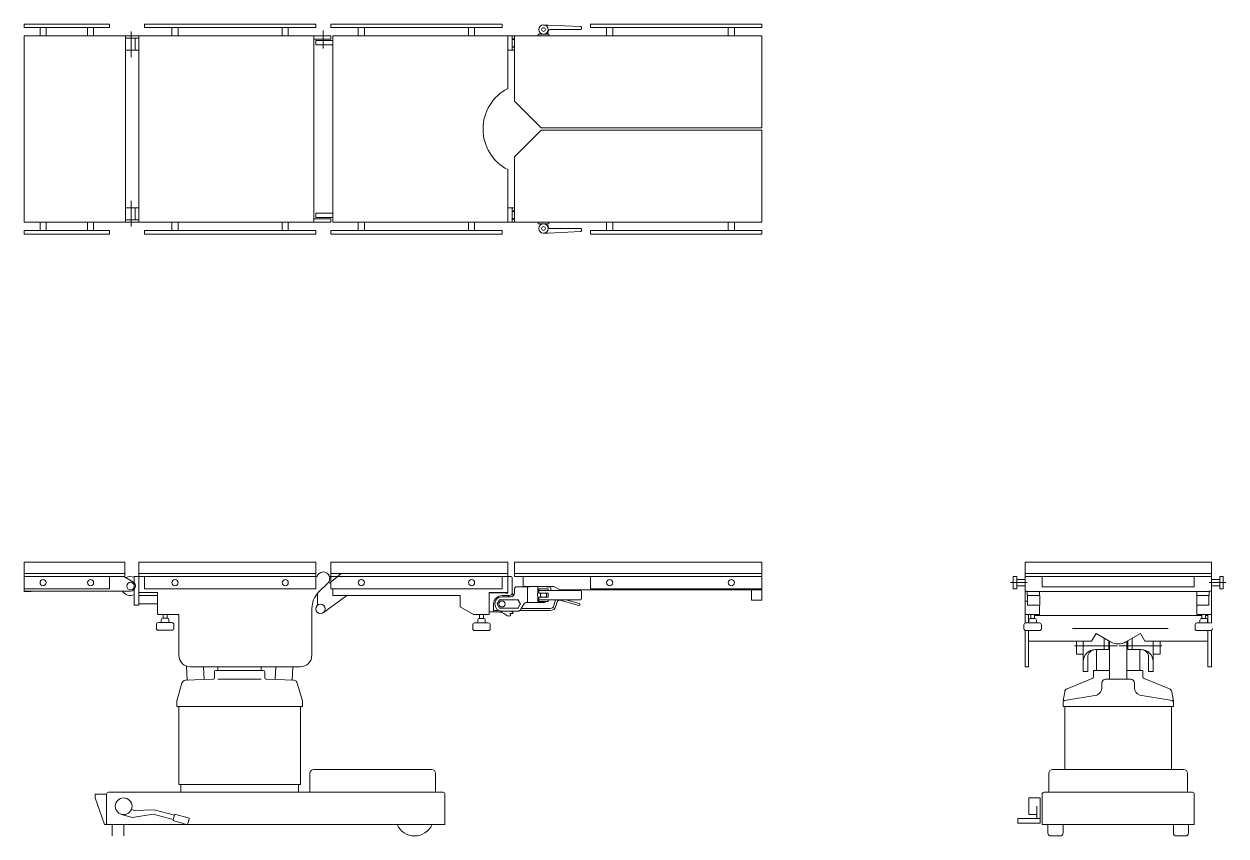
# Model space of a CAD drawing. Header units: metres. Extents: x 250.9 to 296.3, y -151.6 to -124.3.
# Drawn here: x 288.575 to 291.736, y -150.368 to -148.233 of the extents above; entities that cross this region are included whole.
import ezdxf

# ---------------------------------------------------------------- set-up
doc = ezdxf.new("R2010")
doc.units = ezdxf.units.M
doc.header["$MEASUREMENT"] = 0
doc.layers.add('A. muebles', color=152, linetype='Continuous', lineweight=15)

msp = doc.modelspace()

# ---------------------------------------------------------------- linework, layer by layer
at = {"layer": 'A. muebles'}
for p, q in [((288.8004, -148.2335), (288.5754, -148.2335)), ((288.5754, -148.2335), (288.5754, -148.2425)), ((288.5754, -148.2425), (288.8004, -148.2425)), ((288.6174, -148.2645), (288.6174, -148.2425)), ((288.6334, -148.2425), (288.6334, -148.2645)), ((288.7424, -148.2645), (288.7424, -148.2425)), ((288.7584, -148.2425), (288.7584, -148.2645)), ((288.8004, -148.2425), (288.8004, -148.2335)), ((288.8924, -148.2335), (288.8924, -148.2425)), ((288.8924, -148.2335), (289.3424, -148.2335)), ((289.3424, -148.2425), (288.8924, -148.2425)), ((288.9644, -148.2425), (288.9644, -148.2645)), ((288.9804, -148.2645), (288.9804, -148.2425)), ((289.2544, -148.2425), (289.2544, -148.2645)), ((289.2704, -148.2645), (289.2704, -148.2425)), ((289.3424, -148.2335), (289.3424, -148.2425)), ((289.3824, -148.2425), (289.3824, -148.2335)), ((289.3824, -148.2335), (289.8324, -148.2335)), ((289.8324, -148.2425), (289.3824, -148.2425)), ((289.4544, -148.2425), (289.4544, -148.2645)), ((289.4704, -148.2645), (289.4704, -148.2425)), ((289.7444, -148.2425), (289.7444, -148.2645)), ((289.7604, -148.2645), (289.7604, -148.2425)), ((289.8324, -148.2335), (289.8324, -148.2425)), ((289.9534, -148.236), (289.9414, -148.236)), ((290.0395, -148.2399), (289.9534, -148.236)), ((290.0414, -148.2419), (290.0414, -148.246)), ((290.0654, -148.2335), (290.0654, -148.2425)), ((290.5154, -148.2335), (290.0654, -148.2335)), ((290.0654, -148.2425), (290.5154, -148.2425)), ((290.1074, -148.2425), (290.1074, -148.2645)), ((290.1234, -148.2645), (290.1234, -148.2425)), ((290.4274, -148.2425), (290.4274, -148.2645)), ((290.4434, -148.2645), (290.4434, -148.2425)), ((290.5154, -148.2425), (290.5154, -148.2335)), ((288.8424, -148.2645), (288.5754, -148.2645)), ((288.5754, -148.2645), (288.5754, -148.7545)), ((288.8424, -148.2645), (288.8774, -148.2645)), ((288.8424, -148.7545), (288.8424, -148.2645)), ((288.8774, -148.2705), (288.8424, -148.2705)), ((288.8574, -148.2528), (288.8574, -148.3204)), ((288.8674, -148.3025), (288.8674, -148.2705)), ((288.8774, -148.2645), (289.3274, -148.2645)), ((288.9254, -148.2645), (288.8774, -148.2645)), ((288.8774, -148.2645), (288.8774, -148.7545)), ((289.3274, -148.2645), (289.3824, -148.2645)), ((289.3374, -148.2645), (289.3374, -148.7545)), ((289.3824, -148.2735), (289.3374, -148.2735)), ((289.3424, -148.2765), (289.3424, -148.2885)), ((289.3874, -148.2765), (289.3424, -148.2765)), ((289.3624, -148.2504), (289.3624, -148.2981)), ((289.3824, -148.2645), (289.3824, -148.2735)), ((289.3874, -148.2645), (289.8474, -148.2645)), ((289.3874, -148.2645), (289.3874, -148.7545)), ((289.8474, -148.4028), (289.8474, -148.2645)), ((289.8474, -148.2655), (289.8474, -148.2835)), ((289.8484, -148.2645), (289.8584, -148.2645)), ((289.8654, -148.2645), (289.8584, -148.2645)), ((289.8594, -148.2655), (289.8594, -148.2835)), ((289.8654, -148.2725), (289.8594, -148.2725)), ((289.8654, -148.274), (289.8594, -148.274)), ((289.8654, -148.2645), (290.5154, -148.2645)), ((289.8654, -148.4365), (289.8654, -148.2645)), ((289.8654, -148.272), (289.8654, -148.265)), ((289.9274, -148.2645), (289.9274, -148.2605)), ((289.9274, -148.2605), (289.9554, -148.2605)), ((289.9505, -148.258), (289.9489, -148.258)), ((289.9535, -148.2551), (289.9536, -148.2527)), ((289.9554, -148.2605), (289.9554, -148.2645)), ((290.0394, -148.248), (289.9586, -148.248)), ((290.5154, -148.2645), (290.5154, -148.5065)), ((288.8424, -148.3025), (288.8774, -148.3025)), ((289.3424, -148.2885), (289.3874, -148.2885)), ((289.8474, -148.3015), (289.8474, -148.2835)), ((289.8484, -148.3025), (289.8584, -148.3025)), ((289.8654, -148.3025), (289.8584, -148.3025)), ((289.8594, -148.3015), (289.8594, -148.2835)), ((289.8654, -148.293), (289.8594, -148.293)), ((289.8654, -148.2945), (289.8594, -148.2945)), ((289.8654, -148.4365), (289.9354, -148.5065)), ((289.9354, -148.5125), (289.8654, -148.5825)), ((289.9354, -148.5065), (290.5154, -148.5065)), ((289.9354, -148.5125), (290.5154, -148.5125)), ((290.5154, -148.5125), (290.5154, -148.7545)), ((289.8654, -148.5825), (289.8654, -148.7545)), ((289.8474, -148.7545), (289.8474, -148.6161)), ((288.8424, -148.7165), (288.8774, -148.7165)), ((288.8574, -148.7661), (288.8574, -148.6985)), ((288.8674, -148.7165), (288.8674, -148.7485)), ((288.8774, -148.7106), (288.8774, -148.7145)), ((289.8474, -148.7175), (289.8474, -148.7355)), ((289.8484, -148.7165), (289.8584, -148.7165)), ((289.8654, -148.7165), (289.8584, -148.7165)), ((289.8594, -148.7175), (289.8594, -148.7355)), ((288.8774, -148.7485), (288.8424, -148.7485)), ((289.3824, -148.7455), (289.3374, -148.7455)), ((289.3424, -148.7425), (289.3424, -148.7305)), ((289.3424, -148.7305), (289.3874, -148.7305)), ((289.3874, -148.7425), (289.3424, -148.7425)), ((289.3824, -148.7545), (289.3824, -148.7455)), ((289.8474, -148.7535), (289.8474, -148.7355)), ((289.8654, -148.7245), (289.8594, -148.7245)), ((289.8654, -148.726), (289.8594, -148.726)), ((289.8594, -148.7535), (289.8594, -148.7355)), ((289.8654, -148.745), (289.8594, -148.745)), ((289.8654, -148.7465), (289.8594, -148.7465)), ((289.8654, -148.747), (289.8654, -148.754)), ((288.5754, -148.7545), (288.8424, -148.7545)), ((288.8004, -148.7765), (288.5754, -148.7765)), ((288.5754, -148.7765), (288.5754, -148.7855)), ((288.6174, -148.7765), (288.6174, -148.7545)), ((288.6334, -148.7545), (288.6334, -148.7765)), ((288.7424, -148.7765), (288.7424, -148.7545)), ((288.7584, -148.7545), (288.7584, -148.7765)), ((288.8004, -148.7855), (288.8004, -148.7765)), ((288.8424, -148.7545), (288.8774, -148.7545)), ((289.3274, -148.7545), (288.8774, -148.7545)), ((288.9254, -148.7545), (288.8774, -148.7545)), ((288.8924, -148.7765), (288.8924, -148.7855)), ((289.3424, -148.7765), (288.8924, -148.7765)), ((288.9644, -148.7545), (288.9644, -148.7765)), ((288.9804, -148.7765), (288.9804, -148.7545)), ((289.2544, -148.7545), (289.2544, -148.7765)), ((289.2704, -148.7765), (289.2704, -148.7545)), ((289.3274, -148.7545), (289.3824, -148.7545)), ((289.3424, -148.7855), (289.3424, -148.7765)), ((289.3824, -148.7765), (289.3824, -148.7855)), ((289.8324, -148.7765), (289.3824, -148.7765)), ((289.8474, -148.7545), (289.3874, -148.7545)), ((289.4544, -148.7545), (289.4544, -148.7765)), ((289.4704, -148.7765), (289.4704, -148.7545)), ((289.7444, -148.7545), (289.7444, -148.7765)), ((289.7604, -148.7765), (289.7604, -148.7545)), ((289.8324, -148.7855), (289.8324, -148.7765)), ((289.8484, -148.7545), (289.8584, -148.7545)), ((289.8654, -148.7545), (289.8584, -148.7545)), ((290.5154, -148.7545), (289.8654, -148.7545)), ((289.9274, -148.7545), (289.9274, -148.7585)), ((289.9274, -148.7585), (289.9554, -148.7585)), ((289.9534, -148.783), (289.9414, -148.783)), ((289.9505, -148.761), (289.9489, -148.761)), ((290.0395, -148.779), (289.9534, -148.783)), ((289.9535, -148.7638), (289.9536, -148.7662)), ((289.9554, -148.7585), (289.9554, -148.7545)), ((290.0394, -148.771), (289.9586, -148.771)), ((290.0414, -148.777), (290.0414, -148.773)), ((290.5154, -148.7765), (290.0654, -148.7765)), ((290.0654, -148.7765), (290.0654, -148.7855)), ((290.1074, -148.7545), (290.1074, -148.7765)), ((290.1234, -148.7765), (290.1234, -148.7545)), ((290.4274, -148.7545), (290.4274, -148.7765)), ((290.4434, -148.7765), (290.4434, -148.7545)), ((290.5154, -148.7855), (290.5154, -148.7765)), ((288.5754, -148.7855), (288.8004, -148.7855)), ((288.8924, -148.7855), (289.3424, -148.7855)), ((289.3824, -148.7855), (289.8324, -148.7855)), ((290.0654, -148.7855), (290.5154, -148.7855)), ((288.8404, -149.6481), (288.5754, -149.6481)), ((288.5754, -149.6481), (288.5754, -149.6781)), ((288.8404, -149.6781), (288.8404, -149.6481)), ((288.8774, -149.6481), (288.8774, -149.6861)), ((288.8774, -149.6481), (289.3424, -149.6481)), ((289.3424, -149.6481), (289.3424, -149.6861)), ((289.3874, -149.6481), (289.3824, -149.6481)), ((289.3824, -149.6481), (289.3824, -149.6861)), ((289.3874, -149.6481), (289.8474, -149.6481)), ((289.8474, -149.6481), (289.8474, -149.6781)), ((290.5154, -149.6481), (289.8654, -149.6481)), ((289.8654, -149.6481), (289.8654, -149.6781)), ((290.5154, -149.6781), (290.5154, -149.6481)), ((291.2079, -149.7241), (291.2079, -149.6481)), ((291.2079, -149.6481), (291.6979, -149.6481)), ((291.6979, -149.6481), (291.6979, -149.7241)), ((288.5754, -149.6861), (288.5754, -149.6781)), ((288.5754, -149.6781), (288.8404, -149.6781)), ((288.5754, -149.6861), (288.5754, -149.7241)), ((288.5754, -149.6861), (288.8381, -149.6861)), ((288.8004, -149.7181), (288.8004, -149.6861)), ((288.8381, -149.6861), (288.8619, -149.6999)), ((288.8404, -149.6861), (288.8381, -149.6861)), ((288.8404, -149.6781), (288.8404, -149.6861)), ((288.8774, -149.6861), (288.8654, -149.6861)), ((288.8654, -149.6861), (288.8654, -149.7028)), ((289.3424, -149.6781), (288.8774, -149.6781)), ((288.8774, -149.6861), (289.343, -149.6861)), ((288.8774, -149.6861), (288.8774, -149.7181)), ((288.8774, -149.6861), (288.8774, -149.7181)), ((288.8774, -149.6861), (288.8774, -149.7281)), ((288.8774, -149.6871), (288.8774, -149.7291)), ((288.8924, -149.6861), (288.8924, -149.7181)), ((289.3424, -149.6861), (289.3424, -149.7181)), ((289.3424, -149.6861), (289.3461, -149.6861)), ((289.3824, -149.6861), (289.3786, -149.6861)), ((289.4082, -149.6788), (289.3791, -149.7032)), ((289.8474, -149.6861), (289.3817, -149.6861)), ((289.3817, -149.6861), (289.8474, -149.6861)), ((289.8474, -149.6781), (289.3824, -149.6781)), ((289.3824, -149.6861), (289.3824, -149.7181)), ((289.8324, -149.6861), (289.8324, -149.7181)), ((289.8474, -149.6781), (289.8474, -149.6871)), ((289.8474, -149.7281), (289.8474, -149.6861)), ((289.8474, -149.6861), (289.8474, -149.7291)), ((289.8564, -149.6861), (289.8484, -149.6861)), ((289.8594, -149.7306), (289.8594, -149.6891)), ((290.5154, -149.6781), (289.8654, -149.6781)), ((289.8654, -149.6781), (289.8654, -149.6861)), ((289.8654, -149.6861), (289.8884, -149.6861)), ((289.8884, -149.7121), (289.8884, -149.6861)), ((289.8884, -149.6861), (290.5154, -149.6861)), ((290.0654, -149.6861), (290.0654, -149.7181)), ((290.5154, -149.6861), (290.5154, -149.6781)), ((290.5154, -149.6861), (290.5154, -149.7481)), ((291.1769, -149.6861), (291.1769, -149.7181)), ((291.1859, -149.6861), (291.1769, -149.6861)), ((291.1859, -149.7181), (291.1859, -149.6861)), ((291.1859, -149.6941), (291.2079, -149.6941)), ((291.6979, -149.6781), (291.2079, -149.6781)), ((291.2079, -149.68), (291.2079, -149.8086)), ((291.2079, -149.6861), (291.6979, -149.6861)), ((291.2529, -149.7131), (291.2529, -149.6861)), ((291.6529, -149.7131), (291.6529, -149.6861)), ((291.6979, -149.68), (291.6979, -149.8027)), ((291.7199, -149.6941), (291.6979, -149.6941)), ((291.7199, -149.7181), (291.7199, -149.6861)), ((291.7199, -149.6861), (291.7289, -149.6861)), ((291.7289, -149.6861), (291.7289, -149.7181)), ((288.5754, -149.7181), (288.8004, -149.7181)), ((288.5754, -149.7241), (288.8554, -149.7241)), ((288.5754, -149.7241), (288.5754, -149.7251)), ((288.5754, -149.7251), (288.5944, -149.7251)), ((288.5944, -149.7251), (288.5944, -149.7241)), ((288.8654, -149.7194), (288.8654, -149.7611)), ((288.8774, -149.7181), (288.8774, -149.7281)), ((288.8774, -149.7181), (288.8774, -149.7281)), ((288.8774, -149.7281), (288.9264, -149.7281)), ((288.8774, -149.7281), (288.8774, -149.7611)), ((289.3174, -149.7181), (288.8924, -149.7181)), ((288.9264, -149.7841), (288.9264, -149.7281)), ((288.9264, -149.7781), (288.9264, -149.7301)), ((289.3424, -149.7181), (289.3174, -149.7181)), ((289.3474, -149.7553), (289.3474, -149.7303)), ((289.3499, -149.7276), (289.3744, -149.7032)), ((289.3824, -149.7181), (289.4074, -149.7181)), ((289.3874, -149.7361), (289.3874, -149.7181)), ((289.8324, -149.7181), (289.4074, -149.7181)), ((289.8474, -149.7281), (289.7984, -149.7281)), ((289.7984, -149.7281), (289.7984, -149.7861)), ((289.8094, -149.7291), (289.7994, -149.7291)), ((289.8419, -149.7291), (289.8094, -149.7291)), ((289.8424, -149.7296), (289.8424, -149.7296)), ((289.8429, -149.7301), (289.8464, -149.7301)), ((289.8654, -149.7291), (289.8654, -149.7181)), ((289.8704, -149.7131), (289.9045, -149.7131)), ((289.8884, -149.7121), (289.9584, -149.7121)), ((289.8979, -149.7126), (289.8979, -149.7121)), ((289.8979, -149.7121), (289.9553, -149.7121)), ((289.8994, -149.753), (289.8994, -149.7148)), ((289.9264, -149.7135), (289.9264, -149.7296)), ((289.9289, -149.7231), (289.9289, -149.7181)), ((289.9289, -149.7181), (289.9539, -149.7181)), ((289.9289, -149.7291), (289.9289, -149.7241)), ((289.9299, -149.7231), (290.0384, -149.7231)), ((289.9299, -149.7301), (289.9539, -149.7301)), ((289.9574, -149.7131), (289.9506, -149.7131)), ((289.9539, -149.7181), (289.9539, -149.7231)), ((289.9539, -149.7401), (289.9539, -149.7301)), ((289.9553, -149.7126), (289.9553, -149.7121)), ((289.9684, -149.7121), (289.9584, -149.7121)), ((289.9604, -149.7231), (289.9604, -149.7161)), ((289.9844, -149.7211), (289.9684, -149.7121)), ((290.5154, -149.7211), (289.9844, -149.7211)), ((290.0414, -149.7261), (290.0414, -149.7441)), ((290.0654, -149.7181), (290.5154, -149.7181)), ((290.4884, -149.7481), (290.4884, -149.7211)), ((291.1696, -149.7021), (291.2136, -149.7021)), ((291.1769, -149.7181), (291.1859, -149.7181)), ((291.1859, -149.7101), (291.2079, -149.7101)), ((291.2139, -149.7241), (291.2079, -149.7241)), ((291.2139, -149.7251), (291.2139, -149.7241)), ((291.2139, -149.7251), (291.4529, -149.7251)), ((291.2139, -149.7361), (291.2139, -149.7251)), ((291.2459, -149.7251), (291.2459, -149.7361)), ((291.2529, -149.7131), (291.4529, -149.7131)), ((291.6529, -149.7131), (291.4529, -149.7131)), ((291.6919, -149.7251), (291.4529, -149.7251)), ((291.6599, -149.7251), (291.6599, -149.7361)), ((291.6919, -149.7251), (291.6919, -149.7241)), ((291.6979, -149.7241), (291.6919, -149.7241)), ((291.6919, -149.7361), (291.6919, -149.7251)), ((291.7363, -149.7021), (291.6923, -149.7021)), ((291.7199, -149.7101), (291.6979, -149.7101)), ((291.7289, -149.7181), (291.7199, -149.7181)), ((288.8654, -149.7611), (288.8774, -149.7611)), ((288.9259, -149.7361), (288.8774, -149.7361)), ((288.9259, -149.7581), (288.8774, -149.7581)), ((289.4247, -149.7361), (289.3622, -149.7813)), ((289.7224, -149.7361), (289.3874, -149.7361)), ((289.7224, -149.7661), (289.7224, -149.7361)), ((289.8104, -149.7761), (289.8104, -149.7581)), ((289.826, -149.7471), (289.8197, -149.7581)), ((289.8197, -149.7581), (289.826, -149.7691)), ((289.8736, -149.7471), (289.826, -149.7471)), ((289.8324, -149.7361), (289.8484, -149.7361)), ((289.8554, -149.7391), (289.8324, -149.7391)), ((289.8514, -149.7361), (289.8484, -149.7361)), ((289.8805, -149.7571), (289.8753, -149.7481)), ((289.8753, -149.7681), (289.8805, -149.7591)), ((289.8823, -149.7721), (289.8898, -149.7591)), ((289.8984, -149.7541), (289.9414, -149.7541)), ((289.9264, -149.7407), (289.9264, -149.7531)), ((289.9289, -149.7461), (289.9289, -149.7411)), ((289.9289, -149.7521), (289.9289, -149.7461)), ((289.9539, -149.7521), (289.9289, -149.7521)), ((289.9299, -149.7401), (289.9539, -149.7401)), ((289.9299, -149.7471), (290.0384, -149.7471)), ((289.9539, -149.7471), (289.9539, -149.7521)), ((289.9689, -149.7626), (289.973, -149.7471)), ((289.9776, -149.7524), (289.9743, -149.7642)), ((290.0343, -149.7619), (289.9843, -149.7485)), ((290.0357, -149.7566), (290.0003, -149.7471)), ((290.0371, -149.7591), (290.0367, -149.7605)), ((290.5154, -149.7481), (290.4884, -149.7481)), ((291.2079, -149.7511), (291.2144, -149.7511)), ((291.2459, -149.7361), (291.2139, -149.7361)), ((291.2144, -149.7611), (291.2144, -149.7361)), ((291.2464, -149.7611), (291.2144, -149.7611)), ((291.2459, -149.7361), (291.2464, -149.7361)), ((291.2459, -149.7861), (291.2459, -149.7611)), ((291.2464, -149.7361), (291.2464, -149.7611)), ((291.6599, -149.7361), (291.6594, -149.7361)), ((291.6594, -149.7361), (291.6594, -149.7611)), ((291.6594, -149.7611), (291.6914, -149.7611)), ((291.6599, -149.7361), (291.6919, -149.7361)), ((291.6599, -149.7611), (291.6599, -149.7861)), ((291.6914, -149.7611), (291.6914, -149.7361)), ((288.9264, -149.7841), (288.9284, -149.7861)), ((288.9284, -149.7861), (288.9824, -149.7861)), ((288.9414, -149.7861), (288.9414, -149.7902)), ((288.9414, -149.7952), (288.9414, -149.7902)), ((288.9414, -149.7952), (288.9514, -149.7952)), ((288.9514, -149.7916), (288.9514, -149.7861)), ((288.9514, -149.7952), (288.9514, -149.7916)), ((288.9824, -149.8931), (288.9824, -149.7861)), ((289.3324, -149.8931), (289.3324, -149.77)), ((289.7574, -149.7861), (289.7224, -149.7661)), ((289.7984, -149.7861), (289.7574, -149.7861)), ((289.7734, -149.7911), (289.7734, -149.7861)), ((289.7734, -149.7961), (289.7734, -149.7911)), ((289.7834, -149.7861), (289.7834, -149.7911)), ((289.7834, -149.7961), (289.7834, -149.7911)), ((289.8216, -149.7791), (289.7994, -149.7791)), ((289.8205, -149.7751), (289.8134, -149.7751)), ((289.8216, -149.7791), (289.8324, -149.7791)), ((289.8736, -149.7691), (289.826, -149.7691)), ((289.8736, -149.7771), (289.8324, -149.7771)), ((289.8427, -149.7864), (289.8471, -149.7894)), ((289.8607, -149.7834), (289.853, -149.7831)), ((289.853, -149.7831), (289.8555, -149.7883)), ((289.8622, -149.7771), (289.858, -149.7779)), ((289.858, -149.7779), (289.8616, -149.7824)), ((289.9593, -149.7755), (289.879, -149.7755)), ((289.9592, -149.77), (289.8835, -149.77)), ((291.2079, -149.7861), (291.2459, -149.7861)), ((291.2169, -149.8074), (291.2169, -149.7861)), ((291.2229, -149.7911), (291.2229, -149.7861)), ((291.2229, -149.7961), (291.2229, -149.7911)), ((291.2329, -149.7861), (291.2329, -149.7911)), ((291.6729, -149.7881), (291.2329, -149.7881)), ((291.2329, -149.7961), (291.2329, -149.7911)), ((291.6599, -149.7861), (291.6979, -149.7861)), ((291.6729, -149.7911), (291.6729, -149.7861)), ((291.6729, -149.7961), (291.6729, -149.7911)), ((291.6829, -149.7861), (291.6829, -149.7911)), ((291.6889, -149.7881), (291.6829, -149.7881)), ((291.6829, -149.7961), (291.6829, -149.7911)), ((291.6889, -149.7861), (291.6889, -149.8074)), ((288.9234, -149.8122), (288.9234, -149.8222)), ((288.9644, -149.8072), (288.9284, -149.8072)), ((288.9364, -149.8042), (288.9364, -149.8002)), ((288.9564, -149.8002), (288.9564, -149.8042)), ((288.9694, -149.8222), (288.9694, -149.8122)), ((289.7554, -149.8131), (289.7554, -149.8231)), ((289.7964, -149.8081), (289.7604, -149.8081)), ((289.7684, -149.8051), (289.7684, -149.8011)), ((289.7734, -149.7961), (289.7834, -149.7961)), ((289.7884, -149.8011), (289.7884, -149.8051)), ((289.8014, -149.8231), (289.8014, -149.8131)), ((291.2049, -149.8131), (291.2049, -149.8231)), ((291.2079, -149.8031), (291.2079, -149.8086)), ((291.2459, -149.8081), (291.2099, -149.8081)), ((291.2179, -149.8051), (291.2179, -149.8011)), ((291.2229, -149.7961), (291.2329, -149.7961)), ((291.2379, -149.8011), (291.2379, -149.8051)), ((291.2509, -149.8231), (291.2509, -149.8131)), ((291.3329, -149.8231), (291.5845, -149.8231)), ((291.6549, -149.8131), (291.6549, -149.8231)), ((291.6959, -149.8081), (291.6599, -149.8081)), ((291.6679, -149.8051), (291.6679, -149.8011)), ((291.6729, -149.7961), (291.6829, -149.7961)), ((291.6879, -149.8011), (291.6879, -149.8051)), ((291.6979, -149.8027), (291.6979, -149.8086)), ((288.9284, -149.8272), (288.9644, -149.8272)), ((289.7604, -149.8281), (289.7964, -149.8281)), ((291.2079, -149.8277), (291.2079, -149.9231)), ((291.2099, -149.8281), (291.2459, -149.8281)), ((291.2169, -149.9231), (291.2169, -149.8281)), ((291.2169, -149.8561), (291.3829, -149.8561)), ((291.3429, -149.8561), (291.3429, -149.8906)), ((291.3609, -149.9361), (291.3609, -149.8561)), ((291.3829, -149.8561), (291.3947, -149.8357)), ((291.3947, -149.8357), (291.4329, -149.8578)), ((291.4159, -149.8781), (291.4159, -149.848)), ((291.4279, -149.8549), (291.4279, -149.8781)), ((291.4304, -149.9331), (291.4304, -149.8563)), ((291.4729, -149.8578), (291.5112, -149.8357)), ((291.4754, -149.9331), (291.4754, -149.8563)), ((291.4779, -149.8549), (291.4779, -149.8781)), ((291.4899, -149.8781), (291.4899, -149.848)), ((291.5112, -149.8357), (291.5229, -149.8561)), ((291.6889, -149.8561), (291.5229, -149.8561)), ((291.5449, -149.9361), (291.5449, -149.8561)), ((291.5629, -149.8561), (291.5629, -149.8906)), ((291.6599, -149.8281), (291.6959, -149.8281)), ((291.6889, -149.9231), (291.6889, -149.8281)), ((291.6979, -149.8277), (291.6979, -149.9231)), ((291.3381, -149.8681), (291.4509, -149.8681)), ((291.4159, -149.8781), (291.3929, -149.8781)), ((291.3959, -149.9331), (291.3959, -149.8781)), ((291.4279, -149.8781), (291.4159, -149.8781)), ((291.5678, -149.8681), (291.455, -149.8681)), ((291.4779, -149.8781), (291.4899, -149.8781)), ((291.4899, -149.8781), (291.5129, -149.8781)), ((291.5099, -149.9331), (291.5099, -149.8781)), ((289.0022, -149.9214), (289.0042, -149.9591)), ((291.3429, -149.8906), (291.3609, -149.8906)), ((291.3729, -149.8981), (291.3729, -149.9361)), ((291.5329, -149.8981), (291.5329, -149.9361)), ((291.5629, -149.8906), (291.5449, -149.8906)), ((289.3024, -149.9231), (289.0124, -149.9231)), ((289.0474, -149.9231), (289.0491, -149.9571)), ((289.0764, -149.9361), (289.0764, -149.9513)), ((289.1424, -149.9331), (289.0794, -149.9331)), ((289.0854, -149.9331), (289.0854, -149.9231)), ((289.0854, -149.9331), (289.0854, -149.9231)), ((289.1424, -149.9331), (289.2054, -149.9331)), ((289.1994, -149.9331), (289.1994, -149.9231)), ((289.1994, -149.9231), (289.1994, -149.9331)), ((289.2084, -149.9361), (289.2084, -149.9513)), ((289.2356, -149.9561), (289.2374, -149.9231)), ((289.2824, -149.9231), (289.2805, -149.9591)), ((291.2079, -149.9231), (291.2169, -149.9231)), ((291.3729, -149.9361), (291.3609, -149.9361)), ((291.3879, -149.9331), (291.3879, -149.9498)), ((291.4304, -149.9331), (291.3879, -149.9331)), ((291.4304, -149.9331), (291.4304, -149.9561)), ((291.4754, -149.9331), (291.4754, -149.9561)), ((291.4754, -149.9331), (291.5179, -149.9331)), ((291.5179, -149.9331), (291.5179, -149.9498)), ((291.5329, -149.9361), (291.5449, -149.9361)), ((291.6979, -149.9231), (291.6889, -149.9231)), ((288.9907, -149.9667), (288.9774, -150.0131)), ((289.0715, -149.9563), (289.0001, -149.9589)), ((289.1994, -149.9561), (289.0854, -149.9561)), ((289.2132, -149.9563), (289.2846, -149.9589)), ((289.294, -149.9667), (289.3074, -150.0131)), ((291.3848, -149.9544), (291.3185, -149.9809)), ((291.4099, -149.9661), (291.4099, -149.9789)), ((291.4529, -149.9561), (291.4199, -149.9561)), ((291.4529, -149.9561), (291.4859, -149.9561)), ((291.4959, -149.9661), (291.4959, -149.9789)), ((291.5211, -149.9544), (291.5874, -149.9809)), ((288.9774, -150.0281), (288.9774, -150.0131)), ((289.3074, -150.0131), (289.3074, -150.0281)), ((291.3123, -149.9891), (291.3079, -150.0131)), ((291.3964, -149.9978), (291.3113, -150.012)), ((291.5095, -149.9978), (291.5946, -150.012)), ((291.5936, -149.9891), (291.5979, -150.0131)), ((288.9774, -150.0281), (288.9824, -150.0281)), ((289.3024, -150.0281), (288.9824, -150.0281)), ((288.9824, -150.2331), (288.9824, -150.0281)), ((289.3074, -150.0281), (289.3024, -150.0281)), ((289.3024, -150.0281), (289.3024, -150.2331)), ((291.3079, -150.0167), (291.3079, -150.0281)), ((291.3079, -150.0281), (291.3129, -150.0281)), ((291.3129, -150.0281), (291.4529, -150.0281)), ((291.3129, -150.1931), (291.3129, -150.0281)), ((291.5929, -150.0281), (291.4529, -150.0281)), ((291.5929, -150.1931), (291.5929, -150.0281)), ((291.5979, -150.0281), (291.5929, -150.0281)), ((291.5979, -150.0167), (291.5979, -150.0281)), ((289.3274, -150.2531), (289.3274, -150.2031)), ((289.3374, -150.1931), (289.6474, -150.1931)), ((289.6574, -150.2031), (289.6574, -150.2531)), ((291.2704, -150.2531), (291.2704, -150.2031)), ((291.2804, -150.1931), (291.3129, -150.1931)), ((291.3129, -150.1931), (291.5929, -150.1931)), ((291.6254, -150.1931), (291.5929, -150.1931)), ((291.6354, -150.2531), (291.6354, -150.2031)), ((288.9824, -150.2331), (289.3024, -150.2331)), ((288.9874, -150.2331), (288.9874, -150.2531)), ((289.2974, -150.2331), (289.2974, -150.2531)), ((288.7624, -150.2581), (288.7624, -150.2681)), ((288.7924, -150.2581), (288.7624, -150.2581)), ((288.7624, -150.2681), (288.7874, -150.3381)), ((288.7924, -150.3381), (288.7924, -150.2581)), ((288.7974, -150.2531), (289.6774, -150.2531)), ((289.6824, -150.2581), (289.6824, -150.3381)), ((291.2479, -150.2681), (291.2179, -150.2681)), ((291.2179, -150.2681), (291.2179, -150.3121)), ((291.2479, -150.2681), (291.2479, -150.3341)), ((291.2529, -150.3381), (291.2529, -150.2581)), ((291.2579, -150.2531), (291.4529, -150.2531)), ((291.6479, -150.2531), (291.4529, -150.2531)), ((291.6529, -150.3381), (291.6529, -150.2581)), ((288.8656, -150.3008), (288.8576, -150.2987)), ((288.9177, -150.2993), (288.8656, -150.3008)), ((288.9709, -150.3135), (288.9177, -150.2993)), ((291.2389, -150.3221), (291.2389, -150.2901)), ((288.8317, -150.3114), (288.8607, -150.3192)), ((288.8607, -150.3192), (288.9146, -150.3108)), ((288.9146, -150.3108), (288.9678, -150.3251)), ((288.9709, -150.3135), (288.9678, -150.3251)), ((288.9699, -150.3288), (289.0027, -150.3376)), ((289.0074, -150.3202), (288.9745, -150.3114)), ((289.0064, -150.3354), (289.0095, -150.3238)), ((291.1889, -150.3341), (291.1889, -150.3221)), ((291.1889, -150.3221), (291.2389, -150.3221)), ((291.2179, -150.3121), (291.2389, -150.3121)), ((291.2389, -150.3221), (291.2479, -150.3221)), ((288.7874, -150.3381), (288.7924, -150.3381)), ((289.6824, -150.3381), (288.7924, -150.3381)), ((288.8074, -150.3381), (288.8074, -150.3681)), ((288.8374, -150.3681), (288.8374, -150.3381)), ((291.2479, -150.3341), (291.1889, -150.3341)), ((291.4529, -150.3381), (291.2529, -150.3381)), ((291.2679, -150.3381), (291.2679, -150.3601)), ((291.3079, -150.3601), (291.3079, -150.3381)), ((291.4529, -150.3381), (291.6529, -150.3381)), ((291.5979, -150.3381), (291.5979, -150.3601)), ((291.6379, -150.3601), (291.6379, -150.3381)), ((291.2759, -150.3681), (291.2999, -150.3681)), ((291.6059, -150.3681), (291.6299, -150.3681))]:
    msp.add_line(p, q, dxfattribs=at)
for centre, radius in [((289.9414, -148.248), 0.0125), ((289.9414, -148.248), 0.005), ((289.9414, -148.771), 0.0125), ((289.9414, -148.771), 0.005), ((288.6254, -149.7021), 0.008), ((288.7504, -149.7021), 0.008), ((288.9724, -149.7021), 0.008), ((289.2624, -149.7021), 0.008), ((289.4624, -149.7021), 0.008), ((289.7524, -149.7021), 0.008), ((290.1154, -149.7021), 0.008), ((290.4354, -149.7021), 0.008), ((288.8554, -149.7111), 0.01), ((289.3549, -149.7711), 0.0125), ((289.8324, -149.7581), 0.008), ((289.8324, -149.7581), 0.008), ((288.8374, -150.2901), 0.022)]:
    msp.add_circle(centre, radius, dxfattribs=at)
for centre, radius, start, end in [((290.0394, -148.246), 0.002, 270, 0), ((290.0394, -148.2419), 0.002, 0, 87.3974), ((289.8484, -148.2655), 0.001, 90, 180), ((289.8584, -148.2655), 0.001, 0, 90), ((289.9505, -148.255), 0.003, 270, 357.1376), ((289.9586, -148.253), 0.005, 90, 177.1376), ((289.8484, -148.3015), 0.001, 180, 270), ((289.8584, -148.3015), 0.001, 270, 0), ((289.9024, -148.5095), 0.12, 117.2796, 242.7204), ((289.8484, -148.7175), 0.001, 90, 180), ((289.8584, -148.7175), 0.001, 0, 90), ((289.8484, -148.7535), 0.001, 180, 270), ((289.8584, -148.7535), 0.001, 270, 0), ((289.9505, -148.764), 0.003, 2.8624, 90), ((289.9586, -148.766), 0.005, 182.8624, 270), ((290.0394, -148.773), 0.002, 0, 90), ((290.0394, -148.777), 0.002, 272.6026, 0), ((288.8554, -149.7111), 0.025, 68.1986, 118.6677), ((288.8554, -149.7111), 0.013, 270, 60), ((289.3624, -149.6911), 0.017, 315, 162.8954), ((289.8484, -149.6871), 0.001, 90, 180), ((289.8564, -149.6891), 0.003, 0, 90), ((288.8554, -149.7111), 0.025, 211.3323, 293.5782), ((289.3924, -149.77), 0.06, 135, 180), ((289.7994, -149.7301), 0.001, 90, 180), ((289.8419, -149.7296), 0.00049, 0, 90), ((289.8429, -149.7296), 0.00049, 180, 270), ((289.8464, -149.7291), 0.001, 270, 0), ((289.8514, -149.7281), 0.008, 270, 0), ((289.8554, -149.7291), 0.01, 270, 0), ((289.8614, -149.7306), 0.002, 180, 223.5312), ((289.8324, -149.7581), 0.038, 36.3341, 43.5312), ((289.8704, -149.7181), 0.005, 90, 180), ((289.8974, -149.7126), 0.0005, 270, 0), ((289.9414, -149.7351), 0.016, 151.045, 217.6923), ((289.9299, -149.7241), 0.001, 90, 180), ((289.9299, -149.7291), 0.001, 180, 270), ((289.9414, -149.7351), 0.008, 141.3178, 218.6822), ((289.9414, -149.7351), 0.008, 321.3178, 38.6822), ((289.9558, -149.7126), 0.0005, 180, 270), ((289.9574, -149.7161), 0.003, 0, 90), ((290.0384, -149.7261), 0.003, 0, 90), ((289.3324, -149.7553), 0.015, 324.9032, 0), ((289.8324, -149.7581), 0.022, 90, 180), ((289.8324, -149.7581), 0.019, 90, 270), ((289.847, -149.7391), 0.003, 52.3415, 90), ((289.8324, -149.7581), 0.027, 44.7249, 52.3415), ((289.8736, -149.7491), 0.002, 30, 90), ((289.8788, -149.7581), 0.002, 330.0156, 30), ((289.8984, -149.7641), 0.01, 90, 150), ((289.9299, -149.7411), 0.001, 90, 180), ((289.9299, -149.7461), 0.001, 180, 270), ((289.9414, -149.7351), 0.019, 270, 296.5254), ((289.9414, -149.7351), 0.019, 311.1395, 320.8333), ((289.9592, -149.76), 0.01, 270, 345), ((289.9829, -149.7539), 0.0055, 75, 164.3665), ((290.0348, -149.76), 0.002, 255, 345), ((290.0352, -149.7586), 0.002, 345, 75), ((290.0384, -149.7441), 0.003, 270, 0), ((288.9414, -149.8002), 0.005, 90, 180), ((288.9514, -149.8002), 0.005, 0, 90), ((289.7994, -149.7781), 0.001, 180, 270), ((289.8074, -149.7761), 0.003, 270, 0), ((289.8134, -149.7721), 0.003, 180, 270), ((289.8198, -149.8191), 0.04, 55, 90), ((289.8205, -149.7736), 0.0015, 270, 344.206), ((289.8505, -149.7845), 0.006, 235, 304.5085), ((289.8324, -149.7581), 0.038, 304.5085, 307.4639), ((289.8324, -149.7581), 0.038, 318.2416, 320.3239), ((289.8736, -149.7671), 0.002, 270, 330.0156), ((289.8736, -149.7671), 0.01, 270, 330), ((289.9593, -149.76), 0.0155, 270, 344.3665), ((288.9284, -149.8122), 0.005, 90, 180), ((288.9284, -149.8222), 0.005, 180, 270), ((288.9334, -149.8042), 0.003, 270, 0), ((288.9594, -149.8042), 0.003, 180, 270), ((288.9644, -149.8122), 0.005, 0, 90), ((288.9644, -149.8222), 0.005, 270, 0), ((289.7604, -149.8131), 0.005, 90, 180), ((289.7604, -149.8231), 0.005, 180, 270), ((289.7654, -149.8051), 0.003, 270, 0), ((289.7734, -149.8011), 0.005, 90, 180), ((289.7834, -149.8011), 0.005, 0, 90), ((289.7914, -149.8051), 0.003, 180, 270), ((289.7964, -149.8131), 0.005, 0, 90), ((289.7964, -149.8231), 0.005, 270, 0), ((291.2099, -149.8131), 0.005, 90, 180), ((291.2099, -149.8231), 0.005, 180, 270), ((291.2149, -149.8051), 0.003, 270, 0), ((291.2229, -149.8011), 0.005, 90, 180), ((291.2329, -149.8011), 0.005, 0, 90), ((291.2409, -149.8051), 0.003, 180, 270), ((291.2459, -149.8131), 0.005, 0, 90), ((291.2459, -149.8231), 0.005, 270, 0), ((291.6599, -149.8131), 0.005, 90, 180), ((291.6599, -149.8231), 0.005, 180, 270), ((291.6649, -149.8051), 0.003, 270, 0), ((291.6729, -149.8011), 0.005, 90, 180), ((291.6829, -149.8011), 0.005, 0, 90), ((291.6909, -149.8051), 0.003, 180, 270), ((291.6959, -149.8231), 0.005, 270, 0), ((291.4529, -149.8231), 0.04, 240, 300), ((291.3929, -149.9101), 0.032, 90, 180), ((291.3929, -149.8981), 0.02, 90, 180), ((291.5129, -149.8981), 0.02, 0, 90), ((291.5129, -149.9101), 0.032, 0, 90), ((289.0124, -149.8931), 0.03, 180, 270), ((289.3024, -149.8931), 0.03, 270, 0), ((289.0714, -149.9513), 0.005, 272.0454, 0), ((289.0794, -149.9361), 0.003, 90, 180), ((289.2054, -149.9361), 0.003, 0, 90), ((289.2134, -149.9513), 0.005, 180, 267.9546), ((291.3829, -149.9498), 0.005, 291.8014, 0), ((291.5229, -149.9498), 0.005, 180, 248.1986), ((289.0005, -149.9689), 0.01, 92.0454, 167.7352), ((289.2842, -149.9689), 0.01, 12.2648, 87.9546), ((291.3222, -149.9902), 0.01, 111.8014, 173.6598), ((291.3899, -149.9789), 0.02, 288.939, 0), ((291.4199, -149.9661), 0.01, 90, 180), ((291.4859, -149.9661), 0.01, 0, 90), ((291.5159, -149.9789), 0.02, 180, 251.061), ((291.5837, -149.9902), 0.01, 6.3402, 68.1986), ((291.3129, -150.0167), 0.005, 108.939, 180), ((291.5929, -150.0167), 0.005, 0, 71.061), ((289.3374, -150.2031), 0.01, 90, 180), ((289.6474, -150.2031), 0.01, 0, 90), ((291.2804, -150.2031), 0.01, 90, 180), ((291.6254, -150.2031), 0.01, 0, 90), ((288.7974, -150.2581), 0.005, 90, 180), ((289.6774, -150.2581), 0.005, 0, 90), ((291.2579, -150.2581), 0.005, 90, 180), ((291.6479, -150.2581), 0.005, 0, 90), ((288.9707, -150.3259), 0.003, 165, 255), ((288.9738, -150.3143), 0.003, 75, 165), ((289.0066, -150.3231), 0.003, 345, 75), ((289.0035, -150.3347), 0.003, 255, 345), ((289.6024, -150.3181), 0.05, 203.5782, 336.4218), ((291.2759, -150.3601), 0.008, 180, 270), ((291.2999, -150.3601), 0.008, 270, 0), ((291.6059, -150.3601), 0.008, 180, 270), ((291.6299, -150.3601), 0.008, 270, 0)]:
    msp.add_arc(centre, radius, start, end, dxfattribs=at)

doc.saveas('drawing.dxf')
